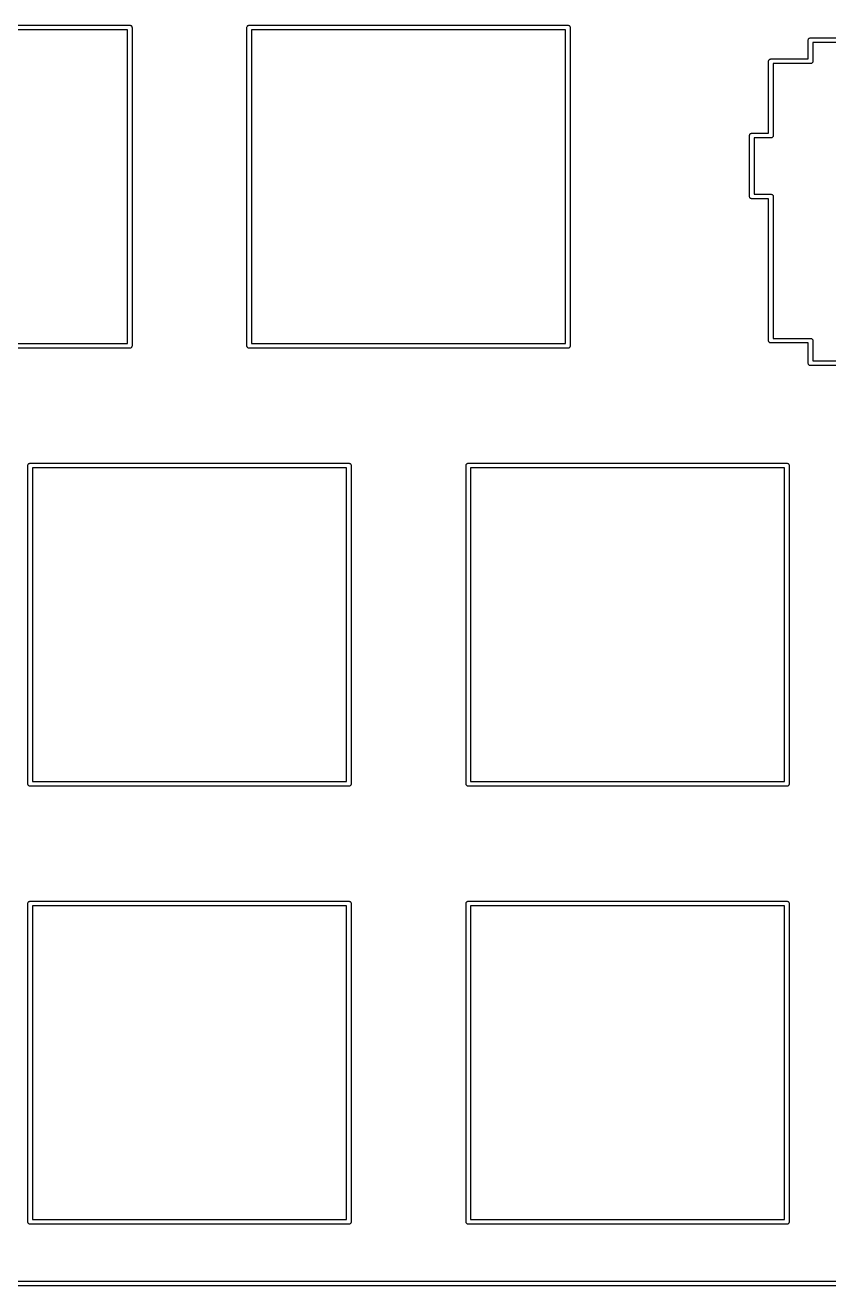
# Model space of a CAD drawing. Header units: centimetres. Extents: x -0.1 to 30.4, y -9.4 to 0.1.
# Drawn here: x 23.46 to 26.96, y -9.43 to -3.95 of the extents above; entities that cross this region are included whole.
import ezdxf

# ---------------------------------------------------------------- set-up
doc = ezdxf.new("R2010")
doc.units = ezdxf.units.CM
doc.header["$MEASUREMENT"] = 0
doc.layers.add('KeyboardPlate v1_BLACK', color=7, linetype='Continuous')

msp = doc.modelspace()

# ---------------------------------------------------------------- linework, layer by layer
at = {"layer": 'KeyboardPlate v1_BLACK'}
for p, q in [((22.5345, -3.95035), (23.9186, -3.95035)), ((23.9091, -3.97035), (22.544, -3.97035)), ((23.9091, -5.33525), (23.9091, -3.97035)), ((23.9186, -3.95035), (23.9191, -3.9503)), ((23.9191, -3.9503), (23.9196, -3.95035)), ((23.9196, -3.95035), (23.9211, -3.95049)), ((23.9211, -3.95049), (23.9229, -3.95107)), ((23.9229, -3.95107), (23.9247, -3.952)), ((23.9247, -3.952), (23.9262, -3.95324)), ((23.9262, -3.95324), (23.9275, -3.95477)), ((23.9275, -3.95477), (23.9284, -3.9565)), ((23.9284, -3.9565), (23.929, -3.95839)), ((23.929, -3.95839), (23.9292, -3.96035)), ((23.9292, -3.96035), (23.9291, -3.96084)), ((23.9291, -3.96084), (23.9291, -5.34476)), ((24.429, -3.96035), (24.4291, -3.95839)), ((24.429, -3.96084), (24.429, -3.96035)), ((24.429, -5.34476), (24.429, -3.96084)), ((24.4291, -3.95839), (24.4297, -3.9565)), ((24.4297, -3.9565), (24.4306, -3.95477)), ((24.4306, -3.95477), (24.4319, -3.95324)), ((24.4319, -3.95324), (24.4334, -3.952)), ((24.4334, -3.952), (24.4352, -3.95107)), ((24.4352, -3.95107), (24.437, -3.95049)), ((24.437, -3.95049), (24.4385, -3.95035)), ((24.4385, -3.95035), (24.439, -3.9503)), ((24.439, -3.9503), (24.4395, -3.95035)), ((24.4395, -3.95035), (25.8236, -3.95035)), ((25.8141, -3.97035), (24.449, -3.97035)), ((24.449, -3.97035), (24.449, -5.33525)), ((25.8141, -5.33525), (25.8141, -3.97035)), ((25.8236, -3.95035), (25.8241, -3.9503)), ((25.8241, -3.9503), (25.8246, -3.95035)), ((25.8246, -3.95035), (25.8261, -3.95049)), ((25.8261, -3.95049), (25.8279, -3.95107)), ((25.8279, -3.95107), (25.8297, -3.952)), ((25.8297, -3.952), (25.8312, -3.95324)), ((25.8312, -3.95324), (25.8325, -3.95477)), ((25.8325, -3.95477), (25.8334, -3.9565)), ((25.8334, -3.9565), (25.834, -3.95839)), ((25.834, -3.95839), (25.8342, -3.96035)), ((25.8342, -3.96035), (25.8341, -3.96084)), ((25.8341, -3.96084), (25.8341, -5.34476)), ((26.8696, -4.01532), (26.8697, -4.01336)), ((26.8696, -4.01581), (26.8696, -4.01532)), ((26.8696, -4.09725), (26.8696, -4.01581)), ((26.8697, -4.01336), (26.8703, -4.01147)), ((26.8703, -4.01147), (26.8712, -4.00974)), ((26.8712, -4.00974), (26.8725, -4.00821)), ((26.8725, -4.00821), (26.874, -4.00697)), ((26.874, -4.00697), (26.8758, -4.00604)), ((26.8758, -4.00604), (26.8776, -4.00546)), ((26.8776, -4.00546), (26.8791, -4.00532)), ((26.8791, -4.00532), (26.8796, -4.00527)), ((26.8796, -4.00527), (26.8801, -4.00532)), ((26.8801, -4.00532), (27.1942, -4.00532)), ((27.1847, -4.02532), (26.8896, -4.02532)), ((26.8896, -4.02532), (26.8896, -4.10676)), ((26.6971, -4.10725), (26.6972, -4.10529)), ((26.6971, -4.10774), (26.6971, -4.10725)), ((26.6971, -4.42025), (26.6971, -4.10774)), ((26.6972, -4.10529), (26.6978, -4.1034)), ((26.6978, -4.1034), (26.6987, -4.10167)), ((26.6987, -4.10167), (26.7, -4.10014)), ((26.7, -4.10014), (26.7015, -4.0989)), ((26.7015, -4.0989), (26.7033, -4.09797)), ((26.7033, -4.09797), (26.7051, -4.09739)), ((26.7051, -4.09739), (26.7066, -4.09725)), ((26.7066, -4.09725), (26.7071, -4.0972)), ((26.7071, -4.0972), (26.7076, -4.09725)), ((26.7076, -4.09725), (26.8696, -4.09725)), ((26.8889, -4.1111), (26.888, -4.11283)), ((26.8895, -4.10921), (26.8889, -4.1111)), ((26.8897, -4.10725), (26.8895, -4.10921)), ((26.8896, -4.10676), (26.8897, -4.10725)), ((26.8791, -4.11725), (26.7171, -4.11725)), ((26.7171, -4.11725), (26.7171, -4.42976)), ((26.8796, -4.1173), (26.8791, -4.11725)), ((26.8801, -4.11725), (26.8796, -4.1173)), ((26.8816, -4.11711), (26.8801, -4.11725)), ((26.8834, -4.11653), (26.8816, -4.11711)), ((26.8852, -4.1156), (26.8834, -4.11653)), ((26.8867, -4.11436), (26.8852, -4.1156)), ((26.888, -4.11283), (26.8867, -4.11436)), ((26.6147, -4.43025), (26.6148, -4.42829)), ((26.6147, -4.43074), (26.6147, -4.43025)), ((26.6147, -4.69477), (26.6147, -4.43074)), ((26.6148, -4.42829), (26.6154, -4.4264)), ((26.6154, -4.4264), (26.6163, -4.42467)), ((26.6163, -4.42467), (26.6176, -4.42314)), ((26.6176, -4.42314), (26.6191, -4.4219)), ((26.6191, -4.4219), (26.6209, -4.42097)), ((26.6209, -4.42097), (26.6227, -4.42039)), ((26.6227, -4.42039), (26.6242, -4.42025)), ((26.6242, -4.42025), (26.6247, -4.4202)), ((26.6247, -4.4202), (26.6252, -4.42025)), ((26.6252, -4.42025), (26.6971, -4.42025)), ((26.7066, -4.44025), (26.6347, -4.44025)), ((26.6347, -4.44025), (26.6347, -4.68526)), ((26.7071, -4.4403), (26.7066, -4.44025)), ((26.7076, -4.44025), (26.7071, -4.4403)), ((26.7091, -4.44011), (26.7076, -4.44025)), ((26.7109, -4.43953), (26.7091, -4.44011)), ((26.7127, -4.4386), (26.7109, -4.43953)), ((26.7142, -4.43736), (26.7127, -4.4386)), ((26.7155, -4.43583), (26.7142, -4.43736)), ((26.7164, -4.4341), (26.7155, -4.43583)), ((26.717, -4.43221), (26.7164, -4.4341)), ((26.7172, -4.43025), (26.717, -4.43221)), ((26.7171, -4.42976), (26.7172, -4.43025)), ((26.6147, -4.69526), (26.6147, -4.69477)), ((26.6148, -4.69722), (26.6147, -4.69526)), ((26.6154, -4.69911), (26.6148, -4.69722)), ((26.6163, -4.70084), (26.6154, -4.69911)), ((26.6176, -4.70237), (26.6163, -4.70084)), ((26.6191, -4.70361), (26.6176, -4.70237)), ((26.6209, -4.70454), (26.6191, -4.70361)), ((26.6227, -4.70512), (26.6209, -4.70454)), ((26.6242, -4.70526), (26.6227, -4.70512)), ((26.6247, -4.70531), (26.6242, -4.70526)), ((26.6252, -4.70526), (26.6247, -4.70531)), ((26.6971, -4.70526), (26.6252, -4.70526)), ((26.6347, -4.68526), (26.7066, -4.68526)), ((26.6971, -5.32176), (26.6971, -4.70526)), ((26.7066, -4.68526), (26.7071, -4.68521)), ((26.7071, -4.68521), (26.7076, -4.68526)), ((26.7076, -4.68526), (26.7091, -4.6854)), ((26.7091, -4.6854), (26.7109, -4.68598)), ((26.7109, -4.68598), (26.7127, -4.68691)), ((26.7127, -4.68691), (26.7142, -4.68815)), ((26.7142, -4.68815), (26.7155, -4.68968)), ((26.7155, -4.68968), (26.7164, -4.69141)), ((26.7164, -4.69141), (26.717, -4.6933)), ((26.717, -4.6933), (26.7172, -4.69526)), ((26.7172, -4.69526), (26.7171, -4.69575)), ((26.7171, -4.69575), (26.7171, -5.31225)), ((26.7171, -5.31225), (26.8791, -5.31225)), ((26.8791, -5.31225), (26.8796, -5.3122)), ((26.8796, -5.3122), (26.8801, -5.31225)), ((26.8801, -5.31225), (26.8816, -5.31239)), ((26.8816, -5.31239), (26.8834, -5.31297)), ((26.8834, -5.31297), (26.8852, -5.3139)), ((26.8852, -5.3139), (26.8867, -5.31514)), ((26.8867, -5.31514), (26.888, -5.31667)), ((26.888, -5.31667), (26.8889, -5.3184)), ((23.9186, -5.35525), (22.5345, -5.35525)), ((22.544, -5.33525), (23.9091, -5.33525)), ((23.9191, -5.3553), (23.9186, -5.35525)), ((23.9196, -5.35525), (23.9191, -5.3553)), ((23.9211, -5.35511), (23.9196, -5.35525)), ((23.9229, -5.35453), (23.9211, -5.35511)), ((23.9247, -5.3536), (23.9229, -5.35453)), ((23.9262, -5.35236), (23.9247, -5.3536)), ((23.9275, -5.35083), (23.9262, -5.35236)), ((23.9284, -5.3491), (23.9275, -5.35083)), ((23.929, -5.34721), (23.9284, -5.3491)), ((23.9292, -5.34525), (23.929, -5.34721)), ((23.9291, -5.34476), (23.9292, -5.34525)), ((24.429, -5.34525), (24.429, -5.34476)), ((24.4291, -5.34721), (24.429, -5.34525)), ((24.4297, -5.3491), (24.4291, -5.34721)), ((24.4306, -5.35083), (24.4297, -5.3491)), ((24.4319, -5.35236), (24.4306, -5.35083)), ((24.4334, -5.3536), (24.4319, -5.35236)), ((24.4352, -5.35453), (24.4334, -5.3536)), ((24.437, -5.35511), (24.4352, -5.35453)), ((24.439, -5.3553), (24.437, -5.35511)), ((24.4395, -5.35525), (24.439, -5.3553)), ((25.8236, -5.35525), (24.4395, -5.35525)), ((24.449, -5.33525), (25.8141, -5.33525)), ((25.8241, -5.3553), (25.8236, -5.35525)), ((25.8246, -5.35525), (25.8241, -5.3553)), ((25.8261, -5.35511), (25.8246, -5.35525)), ((25.8279, -5.35453), (25.8261, -5.35511)), ((25.8297, -5.3536), (25.8279, -5.35453)), ((25.8312, -5.35236), (25.8297, -5.3536)), ((25.8325, -5.35083), (25.8312, -5.35236)), ((25.8334, -5.3491), (25.8325, -5.35083)), ((25.834, -5.34721), (25.8334, -5.3491)), ((25.8342, -5.34525), (25.834, -5.34721)), ((25.8341, -5.34476), (25.8342, -5.34525)), ((26.6971, -5.32225), (26.6971, -5.32176)), ((26.6972, -5.32421), (26.6971, -5.32225)), ((26.6978, -5.3261), (26.6972, -5.32421)), ((26.6987, -5.32783), (26.6978, -5.3261)), ((26.7, -5.32936), (26.6987, -5.32783)), ((26.7015, -5.3306), (26.7, -5.32936)), ((26.7033, -5.33153), (26.7015, -5.3306)), ((26.7051, -5.33211), (26.7033, -5.33153)), ((26.7066, -5.33225), (26.7051, -5.33211)), ((26.7071, -5.3323), (26.7066, -5.33225)), ((26.7076, -5.33225), (26.7071, -5.3323)), ((26.8696, -5.33225), (26.7076, -5.33225)), ((26.8696, -5.41987), (26.8696, -5.33225)), ((26.8889, -5.3184), (26.8895, -5.32029)), ((26.8895, -5.32029), (26.8897, -5.32225)), ((26.8897, -5.32225), (26.8896, -5.32274)), ((26.8896, -5.32274), (26.8896, -5.41036)), ((26.8696, -5.42036), (26.8696, -5.41987)), ((26.8697, -5.42232), (26.8696, -5.42036)), ((26.8703, -5.42421), (26.8697, -5.42232)), ((26.8712, -5.42594), (26.8703, -5.42421)), ((26.8725, -5.42747), (26.8712, -5.42594)), ((26.874, -5.42871), (26.8725, -5.42747)), ((26.8896, -5.41036), (27.1847, -5.41036)), ((26.8758, -5.42964), (26.874, -5.42871)), ((26.8776, -5.43022), (26.8758, -5.42964)), ((26.8791, -5.43036), (26.8776, -5.43022)), ((26.8796, -5.43041), (26.8791, -5.43036)), ((26.8801, -5.43036), (26.8796, -5.43041)), ((27.1942, -5.43036), (26.8801, -5.43036)), ((23.4765, -5.86535), (23.4766, -5.86339)), ((23.4765, -5.86584), (23.4765, -5.86535)), ((23.4765, -7.24978), (23.4765, -5.86584)), ((23.4766, -5.86339), (23.4772, -5.8615)), ((23.4772, -5.8615), (23.4781, -5.85977)), ((23.4781, -5.85977), (23.4794, -5.85824)), ((23.4794, -5.85824), (23.4809, -5.857)), ((23.4809, -5.857), (23.4827, -5.85607)), ((23.4827, -5.85607), (23.4845, -5.85549)), ((23.4845, -5.85549), (23.486, -5.85535)), ((23.486, -5.85535), (23.4865, -5.8553)), ((23.4865, -5.8553), (23.487, -5.85535)), ((23.487, -5.85535), (24.8711, -5.85535)), ((24.8711, -5.85535), (24.8716, -5.8553)), ((24.8716, -5.8553), (24.8721, -5.85535)), ((24.8721, -5.85535), (24.8736, -5.85549)), ((24.8736, -5.85549), (24.8754, -5.85607)), ((24.8754, -5.85607), (24.8772, -5.857)), ((24.8772, -5.857), (24.8787, -5.85824)), ((24.8787, -5.85824), (24.88, -5.85977)), ((24.88, -5.85977), (24.8809, -5.8615)), ((24.8809, -5.8615), (24.8815, -5.86339)), ((24.8815, -5.86339), (24.8817, -5.86535)), ((24.8817, -5.86535), (24.8816, -5.86584)), ((24.8816, -5.86584), (24.8816, -7.24978)), ((25.3815, -5.86535), (25.3816, -5.86339)), ((25.3815, -5.86584), (25.3815, -5.86535)), ((25.3815, -7.24978), (25.3815, -5.86584)), ((25.3816, -5.86339), (25.3822, -5.8615)), ((25.3822, -5.8615), (25.3831, -5.85977)), ((25.3831, -5.85977), (25.3844, -5.85824)), ((25.3844, -5.85824), (25.3859, -5.857)), ((25.3859, -5.857), (25.3877, -5.85607)), ((25.3877, -5.85607), (25.3895, -5.85549)), ((25.3895, -5.85549), (25.391, -5.85535)), ((25.391, -5.85535), (25.3915, -5.8553)), ((25.3915, -5.8553), (25.392, -5.85535)), ((25.392, -5.85535), (26.7761, -5.85535)), ((26.7761, -5.85535), (26.7766, -5.8553)), ((26.7766, -5.8553), (26.7771, -5.85535)), ((26.7771, -5.85535), (26.7786, -5.85549)), ((26.7786, -5.85549), (26.7804, -5.85607)), ((26.7804, -5.85607), (26.7822, -5.857)), ((26.7822, -5.857), (26.7837, -5.85824)), ((26.7837, -5.85824), (26.785, -5.85977)), ((26.785, -5.85977), (26.7859, -5.8615)), ((26.7859, -5.8615), (26.7865, -5.86339)), ((26.7865, -5.86339), (26.7867, -5.86535)), ((26.7867, -5.86535), (26.7866, -5.86584)), ((26.7866, -5.86584), (26.7866, -7.24978)), ((23.4965, -5.87535), (23.4965, -7.24027)), ((24.8616, -5.87535), (23.4965, -5.87535)), ((24.8616, -7.24027), (24.8616, -5.87535)), ((25.4015, -5.87535), (25.4015, -7.24027)), ((26.7666, -5.87535), (25.4015, -5.87535)), ((26.7666, -7.24027), (26.7666, -5.87535)), ((23.4765, -7.25027), (23.4765, -7.24978)), ((23.4766, -7.25223), (23.4765, -7.25027)), ((23.4772, -7.25412), (23.4766, -7.25223)), ((23.4781, -7.25585), (23.4772, -7.25412)), ((23.4794, -7.25738), (23.4781, -7.25585)), ((23.4809, -7.25862), (23.4794, -7.25738)), ((23.4827, -7.25955), (23.4809, -7.25862)), ((23.4845, -7.26013), (23.4827, -7.25955)), ((23.4865, -7.26032), (23.4845, -7.26013)), ((23.487, -7.26027), (23.4865, -7.26032)), ((24.8711, -7.26027), (23.487, -7.26027)), ((23.4965, -7.24027), (24.8616, -7.24027)), ((24.8716, -7.26032), (24.8711, -7.26027)), ((24.8721, -7.26027), (24.8716, -7.26032)), ((24.8736, -7.26013), (24.8721, -7.26027)), ((24.8754, -7.25955), (24.8736, -7.26013)), ((24.8772, -7.25862), (24.8754, -7.25955)), ((24.8787, -7.25738), (24.8772, -7.25862)), ((24.88, -7.25585), (24.8787, -7.25738)), ((24.8809, -7.25412), (24.88, -7.25585)), ((24.8815, -7.25223), (24.8809, -7.25412)), ((24.8817, -7.25027), (24.8815, -7.25223)), ((24.8816, -7.24978), (24.8817, -7.25027)), ((25.3815, -7.25027), (25.3815, -7.24978)), ((25.3816, -7.25223), (25.3815, -7.25027)), ((25.3822, -7.25412), (25.3816, -7.25223)), ((25.3831, -7.25585), (25.3822, -7.25412)), ((25.3844, -7.25738), (25.3831, -7.25585)), ((25.3859, -7.25862), (25.3844, -7.25738)), ((25.3877, -7.25955), (25.3859, -7.25862)), ((25.3895, -7.26013), (25.3877, -7.25955)), ((25.3915, -7.26032), (25.3895, -7.26013)), ((25.392, -7.26027), (25.3915, -7.26032)), ((26.7761, -7.26027), (25.392, -7.26027)), ((25.4015, -7.24027), (26.7666, -7.24027)), ((26.7766, -7.26032), (26.7761, -7.26027)), ((26.7771, -7.26027), (26.7766, -7.26032)), ((26.7786, -7.26013), (26.7771, -7.26027)), ((26.7804, -7.25955), (26.7786, -7.26013)), ((26.7822, -7.25862), (26.7804, -7.25955)), ((26.7837, -7.25738), (26.7822, -7.25862)), ((26.785, -7.25585), (26.7837, -7.25738)), ((26.7859, -7.25412), (26.785, -7.25585)), ((26.7865, -7.25223), (26.7859, -7.25412)), ((26.7867, -7.25027), (26.7865, -7.25223)), ((26.7866, -7.24978), (26.7867, -7.25027)), ((23.4765, -7.77034), (23.4766, -7.76838)), ((23.4765, -7.77083), (23.4765, -7.77034)), ((23.4765, -9.15478), (23.4765, -7.77083)), ((23.4766, -7.76838), (23.4772, -7.76649)), ((23.4772, -7.76649), (23.4781, -7.76476)), ((23.4781, -7.76476), (23.4794, -7.76323)), ((23.4794, -7.76323), (23.4809, -7.76199)), ((23.4809, -7.76199), (23.4827, -7.76106)), ((23.4827, -7.76106), (23.4845, -7.76048)), ((23.4845, -7.76048), (23.486, -7.76034)), ((23.486, -7.76034), (23.4865, -7.76029)), ((23.4865, -7.76029), (23.487, -7.76034)), ((23.487, -7.76034), (24.8711, -7.76034)), ((23.4965, -7.78034), (23.4965, -9.14527)), ((24.8616, -7.78034), (23.4965, -7.78034)), ((24.8616, -9.14527), (24.8616, -7.78034)), ((24.8711, -7.76034), (24.8716, -7.76029)), ((24.8716, -7.76029), (24.8721, -7.76034)), ((24.8721, -7.76034), (24.8736, -7.76048)), ((24.8736, -7.76048), (24.8754, -7.76106)), ((24.8754, -7.76106), (24.8772, -7.76199)), ((24.8772, -7.76199), (24.8787, -7.76323)), ((24.8787, -7.76323), (24.88, -7.76476)), ((24.88, -7.76476), (24.8809, -7.76649)), ((24.8809, -7.76649), (24.8815, -7.76838)), ((24.8815, -7.76838), (24.8817, -7.77034)), ((24.8817, -7.77034), (24.8816, -7.77083)), ((24.8816, -7.77083), (24.8816, -9.15478)), ((25.3815, -7.77034), (25.3816, -7.76838)), ((25.3815, -7.77083), (25.3815, -7.77034)), ((25.3815, -9.15478), (25.3815, -7.77083)), ((25.3816, -7.76838), (25.3822, -7.76649)), ((25.3822, -7.76649), (25.3831, -7.76476)), ((25.3831, -7.76476), (25.3844, -7.76323)), ((25.3844, -7.76323), (25.3859, -7.76199)), ((25.3859, -7.76199), (25.3877, -7.76106)), ((25.3877, -7.76106), (25.3895, -7.76048)), ((25.3895, -7.76048), (25.391, -7.76034)), ((25.391, -7.76034), (25.3915, -7.76029)), ((25.3915, -7.76029), (25.392, -7.76034)), ((25.392, -7.76034), (26.7761, -7.76034)), ((25.4015, -7.78034), (25.4015, -9.14527)), ((26.7666, -7.78034), (25.4015, -7.78034)), ((26.7666, -9.14527), (26.7666, -7.78034)), ((26.7761, -7.76034), (26.7766, -7.76029)), ((26.7766, -7.76029), (26.7771, -7.76034)), ((26.7771, -7.76034), (26.7786, -7.76048)), ((26.7786, -7.76048), (26.7804, -7.76106)), ((26.7804, -7.76106), (26.7822, -7.76199)), ((26.7822, -7.76199), (26.7837, -7.76323)), ((26.7837, -7.76323), (26.785, -7.76476)), ((26.785, -7.76476), (26.7859, -7.76649)), ((26.7859, -7.76649), (26.7865, -7.76838)), ((26.7865, -7.76838), (26.7867, -7.77034)), ((26.7867, -7.77034), (26.7866, -7.77083)), ((26.7866, -7.77083), (26.7866, -9.15478)), ((23.4765, -9.15527), (23.4765, -9.15478)), ((23.4766, -9.15723), (23.4765, -9.15527)), ((23.4965, -9.14527), (24.8616, -9.14527)), ((24.8817, -9.15527), (24.8815, -9.15723)), ((24.8816, -9.15478), (24.8817, -9.15527)), ((25.3815, -9.15527), (25.3815, -9.15478)), ((25.3816, -9.15723), (25.3815, -9.15527)), ((25.4015, -9.14527), (26.7666, -9.14527)), ((26.7867, -9.15527), (26.7865, -9.15723)), ((26.7866, -9.15478), (26.7867, -9.15527)), ((23.4772, -9.15911), (23.4766, -9.15723)), ((23.4781, -9.16085), (23.4772, -9.15911)), ((23.4794, -9.16237), (23.4781, -9.16085)), ((23.4809, -9.16362), (23.4794, -9.16237)), ((23.4827, -9.16455), (23.4809, -9.16362)), ((23.4845, -9.16512), (23.4827, -9.16455)), ((23.4865, -9.16531), (23.4845, -9.16512)), ((23.487, -9.16527), (23.4865, -9.16531)), ((24.8711, -9.16527), (23.487, -9.16527)), ((24.8716, -9.16531), (24.8711, -9.16527)), ((24.8721, -9.16527), (24.8716, -9.16531)), ((24.8736, -9.16512), (24.8721, -9.16527)), ((24.8754, -9.16455), (24.8736, -9.16512)), ((24.8772, -9.16362), (24.8754, -9.16455)), ((24.8787, -9.16237), (24.8772, -9.16362)), ((24.88, -9.16085), (24.8787, -9.16237)), ((24.8809, -9.15911), (24.88, -9.16085)), ((24.8815, -9.15723), (24.8809, -9.15911)), ((25.3822, -9.15911), (25.3816, -9.15723)), ((25.3831, -9.16085), (25.3822, -9.15911)), ((25.3844, -9.16237), (25.3831, -9.16085)), ((25.3859, -9.16362), (25.3844, -9.16237)), ((25.3877, -9.16455), (25.3859, -9.16362)), ((25.3895, -9.16512), (25.3877, -9.16455)), ((25.3915, -9.16531), (25.3895, -9.16512)), ((25.392, -9.16527), (25.3915, -9.16531)), ((26.7761, -9.16527), (25.392, -9.16527)), ((26.7766, -9.16531), (26.7761, -9.16527)), ((26.7771, -9.16527), (26.7766, -9.16531)), ((26.7786, -9.16512), (26.7771, -9.16527)), ((26.7804, -9.16455), (26.7786, -9.16512)), ((26.7822, -9.16362), (26.7804, -9.16455)), ((26.7837, -9.16237), (26.7822, -9.16362)), ((26.785, -9.16085), (26.7837, -9.16237)), ((26.7859, -9.15911), (26.785, -9.16085)), ((26.7865, -9.15723), (26.7859, -9.15911)), ((13.2321, -9.41302), (29.9777, -9.41302)), ((29.9777, -9.43302), (0.28318, -9.43302))]:
    msp.add_line(p, q, dxfattribs=at)

doc.saveas('drawing.dxf')
